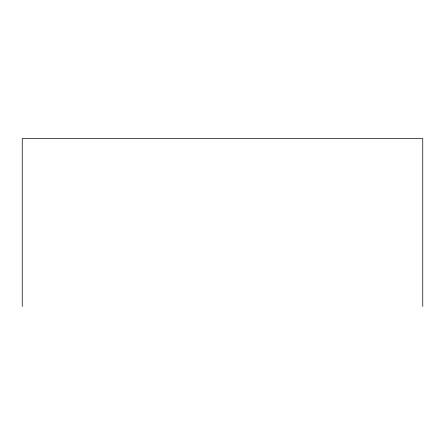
<?xml version="1.0" encoding="UTF-8"?>
<svg xmlns="http://www.w3.org/2000/svg" width="445" height="445" viewBox="0 0 445 445"><rect width="100%" height="100%" fill="white"/><g stroke="black" fill="none" stroke-linecap="round" stroke-linejoin="round"><path stroke-width="0.67" d="M422.75 306.438L422.75 138.562L22.25 138.562L22.25 306.438"/></g></svg>
